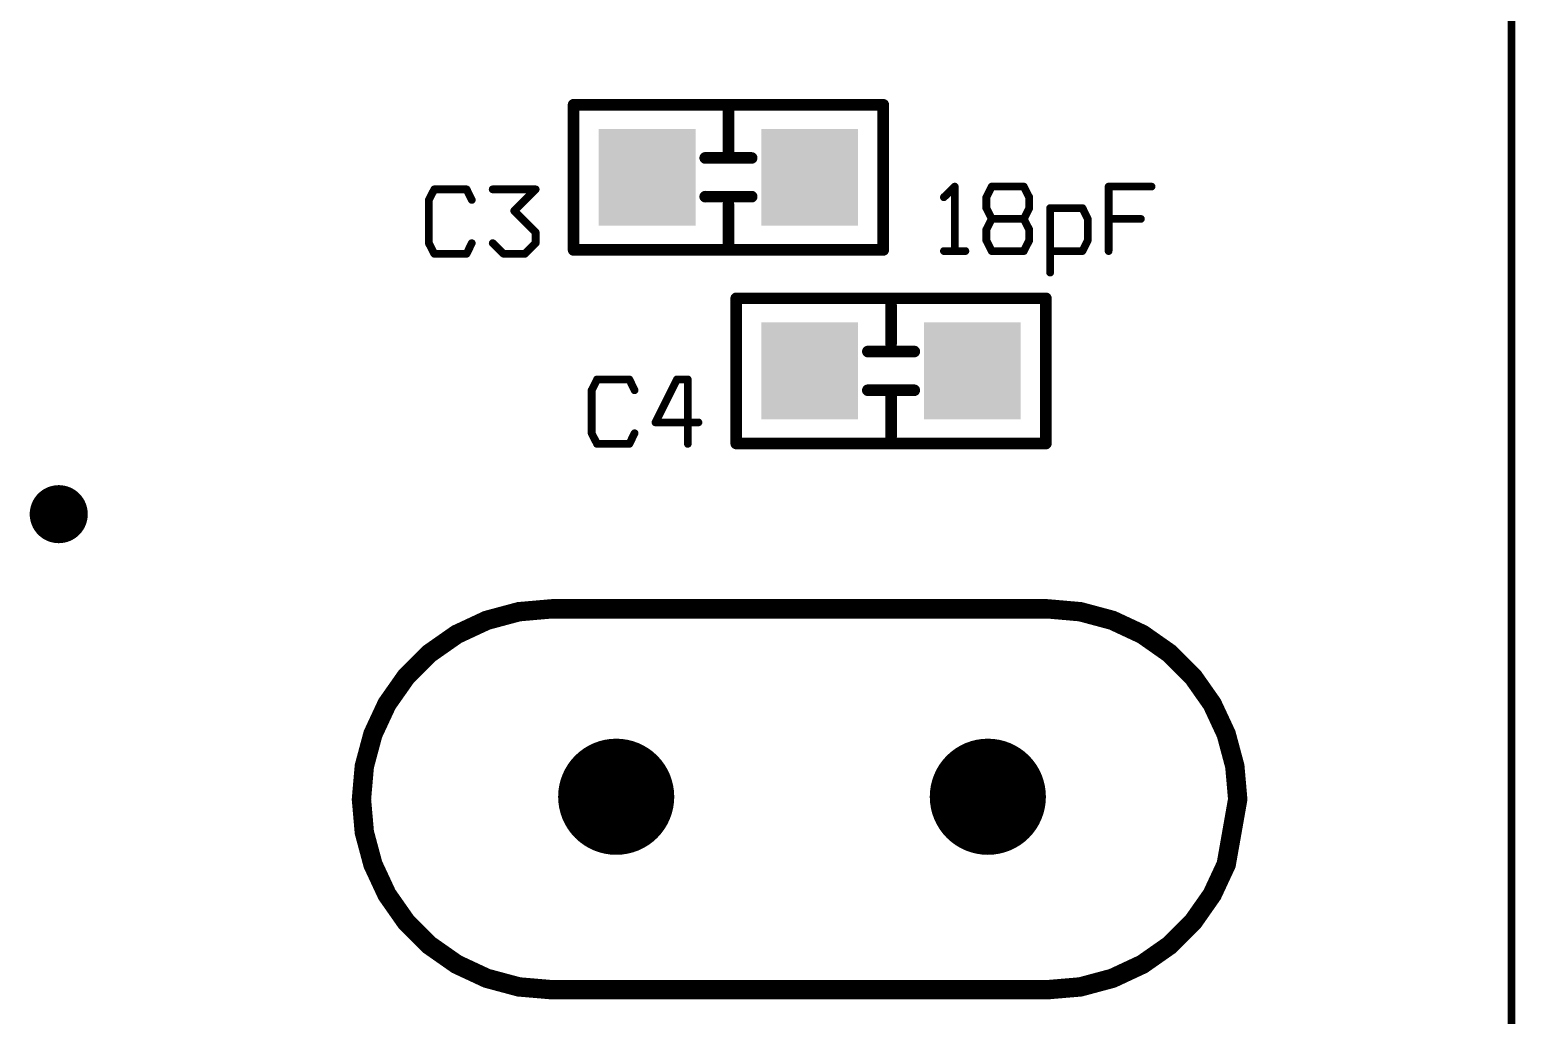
# Model space of a CAD drawing. Header units: millimetres. Extents: x 451 to 799, y 260 to 388.
# Drawn here: x 779.29 to 798.79, y 287.41 to 300.34 of the extents above; entities that cross this region are included whole.
import ezdxf

# ---------------------------------------------------------------- set-up
doc = ezdxf.new("R2010")
doc.units = ezdxf.units.MM
for name, color, linetype in [('3_A_', 4, 'Continuous'), ('4_A_', 54, 'Continuous'), ('5_A_', 7, 'Continuous'), ('8_A_', 3, 'Continuous')]:
    doc.layers.add(name, color=color, linetype=linetype)

# ---------------------------------------------------------------- blocks, each defined once
blk = doc.blocks.new('D16SQUARE1_27X1_27')
blk.add_solid([(-0.635, -0.635), (0.635, -0.635), (-0.635, 0.635), (0.635, 0.635)])
blk = doc.blocks.new('D29ROUND1_524X1_524')
blk.add_lwpolyline([(0.381, 0, 0.762, 0.762, 1), (-0.381, 0, 0.762, 0.762, 1), (0.381, 0, 0.762, 0.762, 0)], format="xyseb")
blk = doc.blocks.new('D35ROUND0_762X0_762')
blk.add_lwpolyline([(0.1905, 0, 0.381, 0.381, 1), (-0.1905, 0, 0.381, 0.381, 1), (0.1905, 0, 0.381, 0.381, 0)], format="xyseb")
blk = doc.blocks.new('D47ROUND0_381X0_381')
blk.add_lwpolyline([(0.09525, 0, 0.1905, 0.1905, 1), (-0.09525, 0, 0.1905, 0.1905, 1), (0.09525, 0, 0.1905, 0.1905, 0)], format="xyseb")

msp = doc.modelspace()

# ---------------------------------------------------------------- linework, layer by layer
at = {"layer": '5_A_'}
for points in [[(786.393, 299.359, 0.0762, 0.0762, 1), (786.469, 299.359, 0.0762, 0.0762, 1), (786.393, 299.359, 0.0762, 0.0762, 0)], [(786.393, 299.359, 0.0762, 0.0762, 1), (786.469, 299.359, 0.0762, 0.0762, 1), (786.393, 299.359, 0.0762, 0.0762, 0)], [(786.393, 299.359, 0.0762, 0.0762, 1), (786.469, 299.359, 0.0762, 0.0762, 1), (786.393, 299.359, 0.0762, 0.0762, 0)], [(786.393, 299.359, 0.0762, 0.0762, 1), (786.469, 299.359, 0.0762, 0.0762, 1), (786.393, 299.359, 0.0762, 0.0762, 0)], [(786.393, 299.359, 0.0762, 0.0762, 1), (786.469, 299.359, 0.0762, 0.0762, 1), (786.393, 299.359, 0.0762, 0.0762, 0)], [(786.393, 299.359, 0.0762, 0.0762, 1), (786.469, 299.359, 0.0762, 0.0762, 1), (786.393, 299.359, 0.0762, 0.0762, 0)], [(790.457, 299.359, 0.0762, 0.0762, 1), (790.533, 299.359, 0.0762, 0.0762, 1), (790.457, 299.359, 0.0762, 0.0762, 0)], [(790.457, 299.359, 0.0762, 0.0762, 1), (790.533, 299.359, 0.0762, 0.0762, 1), (790.457, 299.359, 0.0762, 0.0762, 0)], [(790.457, 299.359, 0.0762, 0.0762, 1), (790.533, 299.359, 0.0762, 0.0762, 1), (790.457, 299.359, 0.0762, 0.0762, 0)], [(790.457, 299.359, 0.0762, 0.0762, 1), (790.533, 299.359, 0.0762, 0.0762, 1), (790.457, 299.359, 0.0762, 0.0762, 0)], [(790.457, 299.359, 0.0762, 0.0762, 1), (790.533, 299.359, 0.0762, 0.0762, 1), (790.457, 299.359, 0.0762, 0.0762, 0)], [(790.457, 299.359, 0.0762, 0.0762, 1), (790.533, 299.359, 0.0762, 0.0762, 1), (790.457, 299.359, 0.0762, 0.0762, 0)], [(788.425, 299.27, 0.0762, 0.0762, 1), (788.501, 299.27, 0.0762, 0.0762, 1), (788.425, 299.27, 0.0762, 0.0762, 0)], [(788.12, 298.661, 0.0762, 0.0762, 1), (788.197, 298.661, 0.0762, 0.0762, 1), (788.12, 298.661, 0.0762, 0.0762, 0)], [(788.425, 298.712, 0.0762, 0.0762, 1), (788.501, 298.712, 0.0762, 0.0762, 1), (788.425, 298.712, 0.0762, 0.0762, 0)], [(788.425, 298.712, 0.0762, 0.0762, 1), (788.501, 298.712, 0.0762, 0.0762, 1), (788.425, 298.712, 0.0762, 0.0762, 0)], [(788.73, 298.661, 0.0762, 0.0762, 1), (788.806, 298.661, 0.0762, 0.0762, 1), (788.73, 298.661, 0.0762, 0.0762, 0)], [(788.73, 298.661, 0.0762, 0.0762, 1), (788.806, 298.661, 0.0762, 0.0762, 1), (788.73, 298.661, 0.0762, 0.0762, 0)], [(784.577, 298.249, 0.0508, 0.0508, 1), (784.628, 298.249, 0.0508, 0.0508, 1), (784.577, 298.249, 0.0508, 0.0508, 0)], [(784.577, 298.249, 0.0508, 0.0508, 1), (784.628, 298.249, 0.0508, 0.0508, 1), (784.577, 298.249, 0.0508, 0.0508, 0)], [(784.577, 298.249, 0.0508, 0.0508, 1), (784.628, 298.249, 0.0508, 0.0508, 1), (784.577, 298.249, 0.0508, 0.0508, 0)], [(785.001, 298.249, 0.0508, 0.0508, 1), (785.052, 298.249, 0.0508, 0.0508, 1), (785.001, 298.249, 0.0508, 0.0508, 0)], [(785.001, 298.249, 0.0508, 0.0508, 1), (785.052, 298.249, 0.0508, 0.0508, 1), (785.001, 298.249, 0.0508, 0.0508, 0)], [(785.001, 298.249, 0.0508, 0.0508, 1), (785.052, 298.249, 0.0508, 0.0508, 1), (785.001, 298.249, 0.0508, 0.0508, 0)], [(785.344, 298.249, 0.0508, 0.0508, 1), (785.395, 298.249, 0.0508, 0.0508, 1), (785.344, 298.249, 0.0508, 0.0508, 0)], [(785.344, 298.249, 0.0508, 0.0508, 1), (785.395, 298.249, 0.0508, 0.0508, 1), (785.344, 298.249, 0.0508, 0.0508, 0)], [(785.908, 298.249, 0.0508, 0.0508, 1), (785.959, 298.249, 0.0508, 0.0508, 1), (785.908, 298.249, 0.0508, 0.0508, 0)], [(785.908, 298.249, 0.0508, 0.0508, 1), (785.959, 298.249, 0.0508, 0.0508, 1), (785.908, 298.249, 0.0508, 0.0508, 0)], [(785.908, 298.249, 0.0508, 0.0508, 1), (785.959, 298.249, 0.0508, 0.0508, 1), (785.908, 298.249, 0.0508, 0.0508, 0)], [(791.407, 298.285, 0.0508, 0.0508, 1), (791.458, 298.285, 0.0508, 0.0508, 1), (791.407, 298.285, 0.0508, 0.0508, 0)], [(791.407, 298.285, 0.0508, 0.0508, 1), (791.458, 298.285, 0.0508, 0.0508, 1), (791.407, 298.285, 0.0508, 0.0508, 0)], [(791.407, 298.285, 0.0508, 0.0508, 1), (791.458, 298.285, 0.0508, 0.0508, 1), (791.407, 298.285, 0.0508, 0.0508, 0)], [(791.892, 298.285, 0.0508, 0.0508, 1), (791.943, 298.285, 0.0508, 0.0508, 1), (791.892, 298.285, 0.0508, 0.0508, 0)], [(791.892, 298.285, 0.0508, 0.0508, 1), (791.943, 298.285, 0.0508, 0.0508, 1), (791.892, 298.285, 0.0508, 0.0508, 0)], [(791.892, 298.285, 0.0508, 0.0508, 1), (791.943, 298.285, 0.0508, 0.0508, 1), (791.892, 298.285, 0.0508, 0.0508, 0)], [(792.314, 298.285, 0.0508, 0.0508, 1), (792.365, 298.285, 0.0508, 0.0508, 1), (792.314, 298.285, 0.0508, 0.0508, 0)], [(792.314, 298.285, 0.0508, 0.0508, 1), (792.365, 298.285, 0.0508, 0.0508, 1), (792.314, 298.285, 0.0508, 0.0508, 0)], [(792.314, 298.285, 0.0508, 0.0508, 1), (792.365, 298.285, 0.0508, 0.0508, 1), (792.314, 298.285, 0.0508, 0.0508, 0)], [(793.426, 298.285, 0.0508, 0.0508, 1), (793.477, 298.285, 0.0508, 0.0508, 1), (793.426, 298.285, 0.0508, 0.0508, 0)], [(793.426, 298.285, 0.0508, 0.0508, 1), (793.477, 298.285, 0.0508, 0.0508, 1), (793.426, 298.285, 0.0508, 0.0508, 0)], [(793.426, 298.285, 0.0508, 0.0508, 1), (793.477, 298.285, 0.0508, 0.0508, 1), (793.426, 298.285, 0.0508, 0.0508, 0)], [(793.99, 298.285, 0.0508, 0.0508, 1), (794.041, 298.285, 0.0508, 0.0508, 1), (793.99, 298.285, 0.0508, 0.0508, 0)], [(793.99, 298.285, 0.0508, 0.0508, 1), (794.041, 298.285, 0.0508, 0.0508, 1), (793.99, 298.285, 0.0508, 0.0508, 0)], [(784.506, 298.11, 0.0508, 0.0508, 1), (784.557, 298.11, 0.0508, 0.0508, 1), (784.506, 298.11, 0.0508, 0.0508, 0)], [(784.506, 298.11, 0.0508, 0.0508, 1), (784.557, 298.11, 0.0508, 0.0508, 1), (784.506, 298.11, 0.0508, 0.0508, 0)], [(784.506, 298.11, 0.0508, 0.0508, 1), (784.557, 298.11, 0.0508, 0.0508, 1), (784.506, 298.11, 0.0508, 0.0508, 0)], [(785.07, 298.11, 0.0508, 0.0508, 1), (785.121, 298.11, 0.0508, 0.0508, 1), (785.07, 298.11, 0.0508, 0.0508, 0)], [(785.07, 298.11, 0.0508, 0.0508, 1), (785.121, 298.11, 0.0508, 0.0508, 1), (785.07, 298.11, 0.0508, 0.0508, 0)], [(788.12, 298.153, 0.0762, 0.0762, 1), (788.197, 298.153, 0.0762, 0.0762, 1), (788.12, 298.153, 0.0762, 0.0762, 0)], [(788.425, 298.051, 0.0762, 0.0762, 1), (788.501, 298.051, 0.0762, 0.0762, 1), (788.425, 298.051, 0.0762, 0.0762, 0)], [(788.73, 298.153, 0.0762, 0.0762, 1), (788.806, 298.153, 0.0762, 0.0762, 1), (788.73, 298.153, 0.0762, 0.0762, 0)], [(788.73, 298.153, 0.0762, 0.0762, 1), (788.806, 298.153, 0.0762, 0.0762, 1), (788.73, 298.153, 0.0762, 0.0762, 0)], [(791.265, 298.145, 0.0508, 0.0508, 1), (791.316, 298.145, 0.0508, 0.0508, 1), (791.265, 298.145, 0.0508, 0.0508, 0)], [(791.265, 298.145, 0.0508, 0.0508, 1), (791.316, 298.145, 0.0508, 0.0508, 1), (791.265, 298.145, 0.0508, 0.0508, 0)], [(791.821, 298.145, 0.0508, 0.0508, 1), (791.872, 298.145, 0.0508, 0.0508, 1), (791.821, 298.145, 0.0508, 0.0508, 0)], [(791.821, 298.145, 0.0508, 0.0508, 1), (791.872, 298.145, 0.0508, 0.0508, 1), (791.821, 298.145, 0.0508, 0.0508, 0)], [(791.821, 298.145, 0.0508, 0.0508, 1), (791.872, 298.145, 0.0508, 0.0508, 1), (791.821, 298.145, 0.0508, 0.0508, 0)], [(792.385, 298.145, 0.0508, 0.0508, 1), (792.436, 298.145, 0.0508, 0.0508, 1), (792.385, 298.145, 0.0508, 0.0508, 0)], [(792.385, 298.145, 0.0508, 0.0508, 1), (792.436, 298.145, 0.0508, 0.0508, 1), (792.385, 298.145, 0.0508, 0.0508, 0)], [(792.385, 298.145, 0.0508, 0.0508, 1), (792.436, 298.145, 0.0508, 0.0508, 1), (792.385, 298.145, 0.0508, 0.0508, 0)], [(785.626, 297.967, 0.0508, 0.0508, 1), (785.677, 297.967, 0.0508, 0.0508, 1), (785.626, 297.967, 0.0508, 0.0508, 0)], [(785.626, 297.967, 0.0508, 0.0508, 1), (785.677, 297.967, 0.0508, 0.0508, 1), (785.626, 297.967, 0.0508, 0.0508, 0)], [(785.626, 297.967, 0.0508, 0.0508, 1), (785.677, 297.967, 0.0508, 0.0508, 1), (785.626, 297.967, 0.0508, 0.0508, 0)], [(791.821, 298.003, 0.0508, 0.0508, 1), (791.872, 298.003, 0.0508, 0.0508, 1), (791.821, 298.003, 0.0508, 0.0508, 0)], [(791.821, 298.003, 0.0508, 0.0508, 1), (791.872, 298.003, 0.0508, 0.0508, 1), (791.821, 298.003, 0.0508, 0.0508, 0)], [(791.821, 298.003, 0.0508, 0.0508, 1), (791.872, 298.003, 0.0508, 0.0508, 1), (791.821, 298.003, 0.0508, 0.0508, 0)], [(791.892, 297.861, 0.0508, 0.0508, 1), (791.943, 297.861, 0.0508, 0.0508, 1), (791.892, 297.861, 0.0508, 0.0508, 0)], [(791.892, 297.861, 0.0508, 0.0508, 1), (791.943, 297.861, 0.0508, 0.0508, 1), (791.892, 297.861, 0.0508, 0.0508, 0)], [(791.892, 297.861, 0.0508, 0.0508, 1), (791.943, 297.861, 0.0508, 0.0508, 1), (791.892, 297.861, 0.0508, 0.0508, 0)], [(791.892, 297.861, 0.0508, 0.0508, 1), (791.943, 297.861, 0.0508, 0.0508, 1), (791.892, 297.861, 0.0508, 0.0508, 0)], [(791.892, 297.861, 0.0508, 0.0508, 1), (791.943, 297.861, 0.0508, 0.0508, 1), (791.892, 297.861, 0.0508, 0.0508, 0)], [(792.314, 297.861, 0.0508, 0.0508, 1), (792.365, 297.861, 0.0508, 0.0508, 1), (792.314, 297.861, 0.0508, 0.0508, 0)], [(792.314, 297.861, 0.0508, 0.0508, 1), (792.365, 297.861, 0.0508, 0.0508, 1), (792.314, 297.861, 0.0508, 0.0508, 0)], [(792.314, 297.861, 0.0508, 0.0508, 1), (792.365, 297.861, 0.0508, 0.0508, 1), (792.314, 297.861, 0.0508, 0.0508, 0)], [(792.314, 297.861, 0.0508, 0.0508, 1), (792.365, 297.861, 0.0508, 0.0508, 1), (792.314, 297.861, 0.0508, 0.0508, 0)], [(792.385, 298.003, 0.0508, 0.0508, 1), (792.436, 298.003, 0.0508, 0.0508, 1), (792.385, 298.003, 0.0508, 0.0508, 0)], [(792.385, 298.003, 0.0508, 0.0508, 1), (792.436, 298.003, 0.0508, 0.0508, 1), (792.385, 298.003, 0.0508, 0.0508, 0)], [(792.385, 298.003, 0.0508, 0.0508, 1), (792.436, 298.003, 0.0508, 0.0508, 1), (792.385, 298.003, 0.0508, 0.0508, 0)], [(792.659, 298.003, 0.0508, 0.0508, 1), (792.71, 298.003, 0.0508, 0.0508, 1), (792.659, 298.003, 0.0508, 0.0508, 0)], [(792.659, 298.003, 0.0508, 0.0508, 1), (792.71, 298.003, 0.0508, 0.0508, 1), (792.659, 298.003, 0.0508, 0.0508, 0)], [(792.659, 298.003, 0.0508, 0.0508, 1), (792.71, 298.003, 0.0508, 0.0508, 1), (792.659, 298.003, 0.0508, 0.0508, 0)], [(793.084, 298.003, 0.0508, 0.0508, 1), (793.134, 298.003, 0.0508, 0.0508, 1), (793.084, 298.003, 0.0508, 0.0508, 0)], [(793.084, 298.003, 0.0508, 0.0508, 1), (793.134, 298.003, 0.0508, 0.0508, 1), (793.084, 298.003, 0.0508, 0.0508, 0)], [(793.084, 298.003, 0.0508, 0.0508, 1), (793.134, 298.003, 0.0508, 0.0508, 1), (793.084, 298.003, 0.0508, 0.0508, 0)], [(793.152, 297.861, 0.0508, 0.0508, 1), (793.203, 297.861, 0.0508, 0.0508, 1), (793.152, 297.861, 0.0508, 0.0508, 0)], [(793.152, 297.861, 0.0508, 0.0508, 1), (793.203, 297.861, 0.0508, 0.0508, 1), (793.152, 297.861, 0.0508, 0.0508, 0)], [(793.152, 297.861, 0.0508, 0.0508, 1), (793.203, 297.861, 0.0508, 0.0508, 1), (793.152, 297.861, 0.0508, 0.0508, 0)], [(793.426, 297.861, 0.0508, 0.0508, 1), (793.477, 297.861, 0.0508, 0.0508, 1), (793.426, 297.861, 0.0508, 0.0508, 0)], [(793.426, 297.861, 0.0508, 0.0508, 1), (793.477, 297.861, 0.0508, 0.0508, 1), (793.426, 297.861, 0.0508, 0.0508, 0)], [(793.851, 297.861, 0.0508, 0.0508, 1), (793.901, 297.861, 0.0508, 0.0508, 1), (793.851, 297.861, 0.0508, 0.0508, 0)], [(785.908, 297.686, 0.0508, 0.0508, 1), (785.959, 297.686, 0.0508, 0.0508, 1), (785.908, 297.686, 0.0508, 0.0508, 0)], [(785.908, 297.686, 0.0508, 0.0508, 1), (785.959, 297.686, 0.0508, 0.0508, 1), (785.908, 297.686, 0.0508, 0.0508, 0)], [(785.908, 297.686, 0.0508, 0.0508, 1), (785.959, 297.686, 0.0508, 0.0508, 1), (785.908, 297.686, 0.0508, 0.0508, 0)], [(791.821, 297.721, 0.0508, 0.0508, 1), (791.872, 297.721, 0.0508, 0.0508, 1), (791.821, 297.721, 0.0508, 0.0508, 0)], [(791.821, 297.721, 0.0508, 0.0508, 1), (791.872, 297.721, 0.0508, 0.0508, 1), (791.821, 297.721, 0.0508, 0.0508, 0)], [(791.821, 297.721, 0.0508, 0.0508, 1), (791.872, 297.721, 0.0508, 0.0508, 1), (791.821, 297.721, 0.0508, 0.0508, 0)], [(792.385, 297.721, 0.0508, 0.0508, 1), (792.436, 297.721, 0.0508, 0.0508, 1), (792.385, 297.721, 0.0508, 0.0508, 0)], [(792.385, 297.721, 0.0508, 0.0508, 1), (792.436, 297.721, 0.0508, 0.0508, 1), (792.385, 297.721, 0.0508, 0.0508, 0)], [(792.385, 297.721, 0.0508, 0.0508, 1), (792.436, 297.721, 0.0508, 0.0508, 1), (792.385, 297.721, 0.0508, 0.0508, 0)], [(784.506, 297.543, 0.0508, 0.0508, 1), (784.557, 297.543, 0.0508, 0.0508, 1), (784.506, 297.543, 0.0508, 0.0508, 0)], [(784.506, 297.543, 0.0508, 0.0508, 1), (784.557, 297.543, 0.0508, 0.0508, 1), (784.506, 297.543, 0.0508, 0.0508, 0)], [(784.506, 297.543, 0.0508, 0.0508, 1), (784.557, 297.543, 0.0508, 0.0508, 1), (784.506, 297.543, 0.0508, 0.0508, 0)], [(785.07, 297.543, 0.0508, 0.0508, 1), (785.121, 297.543, 0.0508, 0.0508, 1), (785.07, 297.543, 0.0508, 0.0508, 0)], [(785.344, 297.543, 0.0508, 0.0508, 1), (785.395, 297.543, 0.0508, 0.0508, 1), (785.344, 297.543, 0.0508, 0.0508, 0)], [(785.908, 297.543, 0.0508, 0.0508, 1), (785.959, 297.543, 0.0508, 0.0508, 1), (785.908, 297.543, 0.0508, 0.0508, 0)], [(785.908, 297.543, 0.0508, 0.0508, 1), (785.959, 297.543, 0.0508, 0.0508, 1), (785.908, 297.543, 0.0508, 0.0508, 0)], [(785.908, 297.543, 0.0508, 0.0508, 1), (785.959, 297.543, 0.0508, 0.0508, 1), (785.908, 297.543, 0.0508, 0.0508, 0)], [(786.393, 297.454, 0.0762, 0.0762, 1), (786.469, 297.454, 0.0762, 0.0762, 1), (786.393, 297.454, 0.0762, 0.0762, 0)], [(786.393, 297.454, 0.0762, 0.0762, 1), (786.469, 297.454, 0.0762, 0.0762, 1), (786.393, 297.454, 0.0762, 0.0762, 0)], [(786.393, 297.454, 0.0762, 0.0762, 1), (786.469, 297.454, 0.0762, 0.0762, 1), (786.393, 297.454, 0.0762, 0.0762, 0)], [(786.393, 297.454, 0.0762, 0.0762, 1), (786.469, 297.454, 0.0762, 0.0762, 1), (786.393, 297.454, 0.0762, 0.0762, 0)], [(786.393, 297.454, 0.0762, 0.0762, 1), (786.469, 297.454, 0.0762, 0.0762, 1), (786.393, 297.454, 0.0762, 0.0762, 0)], [(786.393, 297.454, 0.0762, 0.0762, 1), (786.469, 297.454, 0.0762, 0.0762, 1), (786.393, 297.454, 0.0762, 0.0762, 0)], [(788.425, 297.543, 0.0762, 0.0762, 1), (788.501, 297.543, 0.0762, 0.0762, 1), (788.425, 297.543, 0.0762, 0.0762, 0)], [(788.425, 297.543, 0.0762, 0.0762, 1), (788.501, 297.543, 0.0762, 0.0762, 1), (788.425, 297.543, 0.0762, 0.0762, 0)], [(790.457, 297.454, 0.0762, 0.0762, 1), (790.533, 297.454, 0.0762, 0.0762, 1), (790.457, 297.454, 0.0762, 0.0762, 0)], [(790.457, 297.454, 0.0762, 0.0762, 1), (790.533, 297.454, 0.0762, 0.0762, 1), (790.457, 297.454, 0.0762, 0.0762, 0)], [(790.457, 297.454, 0.0762, 0.0762, 1), (790.533, 297.454, 0.0762, 0.0762, 1), (790.457, 297.454, 0.0762, 0.0762, 0)], [(790.457, 297.454, 0.0762, 0.0762, 1), (790.533, 297.454, 0.0762, 0.0762, 1), (790.457, 297.454, 0.0762, 0.0762, 0)], [(790.457, 297.454, 0.0762, 0.0762, 1), (790.533, 297.454, 0.0762, 0.0762, 1), (790.457, 297.454, 0.0762, 0.0762, 0)], [(790.457, 297.454, 0.0762, 0.0762, 1), (790.533, 297.454, 0.0762, 0.0762, 1), (790.457, 297.454, 0.0762, 0.0762, 0)], [(791.265, 297.439, 0.0508, 0.0508, 1), (791.316, 297.439, 0.0508, 0.0508, 1), (791.265, 297.439, 0.0508, 0.0508, 0)], [(791.265, 297.439, 0.0508, 0.0508, 1), (791.316, 297.439, 0.0508, 0.0508, 1), (791.265, 297.439, 0.0508, 0.0508, 0)], [(791.407, 297.439, 0.0508, 0.0508, 1), (791.458, 297.439, 0.0508, 0.0508, 1), (791.407, 297.439, 0.0508, 0.0508, 0)], [(791.547, 297.439, 0.0508, 0.0508, 1), (791.598, 297.439, 0.0508, 0.0508, 1), (791.547, 297.439, 0.0508, 0.0508, 0)], [(791.821, 297.579, 0.0508, 0.0508, 1), (791.872, 297.579, 0.0508, 0.0508, 1), (791.821, 297.579, 0.0508, 0.0508, 0)], [(791.821, 297.579, 0.0508, 0.0508, 1), (791.872, 297.579, 0.0508, 0.0508, 1), (791.821, 297.579, 0.0508, 0.0508, 0)], [(791.821, 297.579, 0.0508, 0.0508, 1), (791.872, 297.579, 0.0508, 0.0508, 1), (791.821, 297.579, 0.0508, 0.0508, 0)], [(791.892, 297.439, 0.0508, 0.0508, 1), (791.943, 297.439, 0.0508, 0.0508, 1), (791.892, 297.439, 0.0508, 0.0508, 0)], [(791.892, 297.439, 0.0508, 0.0508, 1), (791.943, 297.439, 0.0508, 0.0508, 1), (791.892, 297.439, 0.0508, 0.0508, 0)], [(791.892, 297.439, 0.0508, 0.0508, 1), (791.943, 297.439, 0.0508, 0.0508, 1), (791.892, 297.439, 0.0508, 0.0508, 0)], [(792.314, 297.439, 0.0508, 0.0508, 1), (792.365, 297.439, 0.0508, 0.0508, 1), (792.314, 297.439, 0.0508, 0.0508, 0)], [(792.314, 297.439, 0.0508, 0.0508, 1), (792.365, 297.439, 0.0508, 0.0508, 1), (792.314, 297.439, 0.0508, 0.0508, 0)], [(792.314, 297.439, 0.0508, 0.0508, 1), (792.365, 297.439, 0.0508, 0.0508, 1), (792.314, 297.439, 0.0508, 0.0508, 0)], [(792.385, 297.579, 0.0508, 0.0508, 1), (792.436, 297.579, 0.0508, 0.0508, 1), (792.385, 297.579, 0.0508, 0.0508, 0)], [(792.385, 297.579, 0.0508, 0.0508, 1), (792.436, 297.579, 0.0508, 0.0508, 1), (792.385, 297.579, 0.0508, 0.0508, 0)], [(792.385, 297.579, 0.0508, 0.0508, 1), (792.436, 297.579, 0.0508, 0.0508, 1), (792.385, 297.579, 0.0508, 0.0508, 0)], [(792.659, 297.439, 0.0508, 0.0508, 1), (792.71, 297.439, 0.0508, 0.0508, 1), (792.659, 297.439, 0.0508, 0.0508, 0)], [(792.659, 297.439, 0.0508, 0.0508, 1), (792.71, 297.439, 0.0508, 0.0508, 1), (792.659, 297.439, 0.0508, 0.0508, 0)], [(793.084, 297.439, 0.0508, 0.0508, 1), (793.134, 297.439, 0.0508, 0.0508, 1), (793.084, 297.439, 0.0508, 0.0508, 0)], [(793.084, 297.439, 0.0508, 0.0508, 1), (793.134, 297.439, 0.0508, 0.0508, 1), (793.084, 297.439, 0.0508, 0.0508, 0)], [(793.084, 297.439, 0.0508, 0.0508, 1), (793.134, 297.439, 0.0508, 0.0508, 1), (793.084, 297.439, 0.0508, 0.0508, 0)], [(793.152, 297.579, 0.0508, 0.0508, 1), (793.203, 297.579, 0.0508, 0.0508, 1), (793.152, 297.579, 0.0508, 0.0508, 0)], [(793.152, 297.579, 0.0508, 0.0508, 1), (793.203, 297.579, 0.0508, 0.0508, 1), (793.152, 297.579, 0.0508, 0.0508, 0)], [(793.152, 297.579, 0.0508, 0.0508, 1), (793.203, 297.579, 0.0508, 0.0508, 1), (793.152, 297.579, 0.0508, 0.0508, 0)], [(793.426, 297.439, 0.0508, 0.0508, 1), (793.477, 297.439, 0.0508, 0.0508, 1), (793.426, 297.439, 0.0508, 0.0508, 0)], [(784.577, 297.404, 0.0508, 0.0508, 1), (784.628, 297.404, 0.0508, 0.0508, 1), (784.577, 297.404, 0.0508, 0.0508, 0)], [(784.577, 297.404, 0.0508, 0.0508, 1), (784.628, 297.404, 0.0508, 0.0508, 1), (784.577, 297.404, 0.0508, 0.0508, 0)], [(784.577, 297.404, 0.0508, 0.0508, 1), (784.628, 297.404, 0.0508, 0.0508, 1), (784.577, 297.404, 0.0508, 0.0508, 0)], [(785.001, 297.404, 0.0508, 0.0508, 1), (785.052, 297.404, 0.0508, 0.0508, 1), (785.001, 297.404, 0.0508, 0.0508, 0)], [(785.001, 297.404, 0.0508, 0.0508, 1), (785.052, 297.404, 0.0508, 0.0508, 1), (785.001, 297.404, 0.0508, 0.0508, 0)], [(785.001, 297.404, 0.0508, 0.0508, 1), (785.052, 297.404, 0.0508, 0.0508, 1), (785.001, 297.404, 0.0508, 0.0508, 0)], [(785.486, 297.404, 0.0508, 0.0508, 1), (785.537, 297.404, 0.0508, 0.0508, 1), (785.486, 297.404, 0.0508, 0.0508, 0)], [(785.486, 297.404, 0.0508, 0.0508, 1), (785.537, 297.404, 0.0508, 0.0508, 1), (785.486, 297.404, 0.0508, 0.0508, 0)], [(785.486, 297.404, 0.0508, 0.0508, 1), (785.537, 297.404, 0.0508, 0.0508, 1), (785.486, 297.404, 0.0508, 0.0508, 0)], [(785.768, 297.404, 0.0508, 0.0508, 1), (785.819, 297.404, 0.0508, 0.0508, 1), (785.768, 297.404, 0.0508, 0.0508, 0)], [(785.768, 297.404, 0.0508, 0.0508, 1), (785.819, 297.404, 0.0508, 0.0508, 1), (785.768, 297.404, 0.0508, 0.0508, 0)], [(785.768, 297.404, 0.0508, 0.0508, 1), (785.819, 297.404, 0.0508, 0.0508, 1), (785.768, 297.404, 0.0508, 0.0508, 0)], [(792.659, 297.157, 0.0508, 0.0508, 1), (792.71, 297.157, 0.0508, 0.0508, 1), (792.659, 297.157, 0.0508, 0.0508, 0)], [(788.527, 296.819, 0.0762, 0.0762, 1), (788.603, 296.819, 0.0762, 0.0762, 1), (788.527, 296.819, 0.0762, 0.0762, 0)], [(788.527, 296.819, 0.0762, 0.0762, 1), (788.603, 296.819, 0.0762, 0.0762, 1), (788.527, 296.819, 0.0762, 0.0762, 0)], [(788.527, 296.819, 0.0762, 0.0762, 1), (788.603, 296.819, 0.0762, 0.0762, 1), (788.527, 296.819, 0.0762, 0.0762, 0)], [(788.527, 296.819, 0.0762, 0.0762, 1), (788.603, 296.819, 0.0762, 0.0762, 1), (788.527, 296.819, 0.0762, 0.0762, 0)], [(788.527, 296.819, 0.0762, 0.0762, 1), (788.603, 296.819, 0.0762, 0.0762, 1), (788.527, 296.819, 0.0762, 0.0762, 0)], [(788.527, 296.819, 0.0762, 0.0762, 1), (788.603, 296.819, 0.0762, 0.0762, 1), (788.527, 296.819, 0.0762, 0.0762, 0)], [(790.559, 296.73, 0.0762, 0.0762, 1), (790.635, 296.73, 0.0762, 0.0762, 1), (790.559, 296.73, 0.0762, 0.0762, 0)], [(790.559, 296.73, 0.0762, 0.0762, 1), (790.635, 296.73, 0.0762, 0.0762, 1), (790.559, 296.73, 0.0762, 0.0762, 0)], [(792.591, 296.819, 0.0762, 0.0762, 1), (792.667, 296.819, 0.0762, 0.0762, 1), (792.591, 296.819, 0.0762, 0.0762, 0)], [(792.591, 296.819, 0.0762, 0.0762, 1), (792.667, 296.819, 0.0762, 0.0762, 1), (792.591, 296.819, 0.0762, 0.0762, 0)], [(792.591, 296.819, 0.0762, 0.0762, 1), (792.667, 296.819, 0.0762, 0.0762, 1), (792.591, 296.819, 0.0762, 0.0762, 0)], [(792.591, 296.819, 0.0762, 0.0762, 1), (792.667, 296.819, 0.0762, 0.0762, 1), (792.591, 296.819, 0.0762, 0.0762, 0)], [(792.591, 296.819, 0.0762, 0.0762, 1), (792.667, 296.819, 0.0762, 0.0762, 1), (792.591, 296.819, 0.0762, 0.0762, 0)], [(792.591, 296.819, 0.0762, 0.0762, 1), (792.667, 296.819, 0.0762, 0.0762, 1), (792.591, 296.819, 0.0762, 0.0762, 0)], [(790.254, 296.121, 0.0762, 0.0762, 1), (790.33, 296.121, 0.0762, 0.0762, 1), (790.254, 296.121, 0.0762, 0.0762, 0)], [(790.254, 296.121, 0.0762, 0.0762, 1), (790.33, 296.121, 0.0762, 0.0762, 1), (790.254, 296.121, 0.0762, 0.0762, 0)], [(790.559, 296.222, 0.0762, 0.0762, 1), (790.635, 296.222, 0.0762, 0.0762, 1), (790.559, 296.222, 0.0762, 0.0762, 0)], [(790.864, 296.121, 0.0762, 0.0762, 1), (790.94, 296.121, 0.0762, 0.0762, 1), (790.864, 296.121, 0.0762, 0.0762, 0)], [(786.713, 295.755, 0.0508, 0.0508, 1), (786.764, 295.755, 0.0508, 0.0508, 1), (786.713, 295.755, 0.0508, 0.0508, 0)], [(786.713, 295.755, 0.0508, 0.0508, 1), (786.764, 295.755, 0.0508, 0.0508, 1), (786.713, 295.755, 0.0508, 0.0508, 0)], [(786.713, 295.755, 0.0508, 0.0508, 1), (786.764, 295.755, 0.0508, 0.0508, 1), (786.713, 295.755, 0.0508, 0.0508, 0)], [(787.137, 295.755, 0.0508, 0.0508, 1), (787.188, 295.755, 0.0508, 0.0508, 1), (787.137, 295.755, 0.0508, 0.0508, 0)], [(787.137, 295.755, 0.0508, 0.0508, 1), (787.188, 295.755, 0.0508, 0.0508, 1), (787.137, 295.755, 0.0508, 0.0508, 0)], [(787.137, 295.755, 0.0508, 0.0508, 1), (787.188, 295.755, 0.0508, 0.0508, 1), (787.137, 295.755, 0.0508, 0.0508, 0)], [(787.762, 295.755, 0.0508, 0.0508, 1), (787.813, 295.755, 0.0508, 0.0508, 1), (787.762, 295.755, 0.0508, 0.0508, 0)], [(787.762, 295.755, 0.0508, 0.0508, 1), (787.813, 295.755, 0.0508, 0.0508, 1), (787.762, 295.755, 0.0508, 0.0508, 0)], [(787.762, 295.755, 0.0508, 0.0508, 1), (787.813, 295.755, 0.0508, 0.0508, 1), (787.762, 295.755, 0.0508, 0.0508, 0)], [(787.905, 295.755, 0.0508, 0.0508, 1), (787.955, 295.755, 0.0508, 0.0508, 1), (787.905, 295.755, 0.0508, 0.0508, 0)], [(787.905, 295.755, 0.0508, 0.0508, 1), (787.955, 295.755, 0.0508, 0.0508, 1), (787.905, 295.755, 0.0508, 0.0508, 0)], [(787.905, 295.755, 0.0508, 0.0508, 1), (787.955, 295.755, 0.0508, 0.0508, 1), (787.905, 295.755, 0.0508, 0.0508, 0)], [(786.642, 295.613, 0.0508, 0.0508, 1), (786.693, 295.613, 0.0508, 0.0508, 1), (786.642, 295.613, 0.0508, 0.0508, 0)], [(786.642, 295.613, 0.0508, 0.0508, 1), (786.693, 295.613, 0.0508, 0.0508, 1), (786.642, 295.613, 0.0508, 0.0508, 0)], [(786.642, 295.613, 0.0508, 0.0508, 1), (786.693, 295.613, 0.0508, 0.0508, 1), (786.642, 295.613, 0.0508, 0.0508, 0)], [(787.206, 295.613, 0.0508, 0.0508, 1), (787.257, 295.613, 0.0508, 0.0508, 1), (787.206, 295.613, 0.0508, 0.0508, 0)], [(787.206, 295.613, 0.0508, 0.0508, 1), (787.257, 295.613, 0.0508, 0.0508, 1), (787.206, 295.613, 0.0508, 0.0508, 0)], [(790.254, 295.613, 0.0762, 0.0762, 1), (790.33, 295.613, 0.0762, 0.0762, 1), (790.254, 295.613, 0.0762, 0.0762, 0)], [(790.254, 295.613, 0.0762, 0.0762, 1), (790.33, 295.613, 0.0762, 0.0762, 1), (790.254, 295.613, 0.0762, 0.0762, 0)], [(790.559, 295.562, 0.0762, 0.0762, 1), (790.635, 295.562, 0.0762, 0.0762, 1), (790.559, 295.562, 0.0762, 0.0762, 0)], [(790.559, 295.562, 0.0762, 0.0762, 1), (790.635, 295.562, 0.0762, 0.0762, 1), (790.559, 295.562, 0.0762, 0.0762, 0)], [(790.864, 295.613, 0.0762, 0.0762, 1), (790.94, 295.613, 0.0762, 0.0762, 1), (790.864, 295.613, 0.0762, 0.0762, 0)], [(787.48, 295.191, 0.0508, 0.0508, 1), (787.531, 295.191, 0.0508, 0.0508, 1), (787.48, 295.191, 0.0508, 0.0508, 0)], [(787.48, 295.191, 0.0508, 0.0508, 1), (787.531, 295.191, 0.0508, 0.0508, 1), (787.48, 295.191, 0.0508, 0.0508, 0)], [(787.48, 295.191, 0.0508, 0.0508, 1), (787.531, 295.191, 0.0508, 0.0508, 1), (787.48, 295.191, 0.0508, 0.0508, 0)], [(788.044, 295.191, 0.0508, 0.0508, 1), (788.095, 295.191, 0.0508, 0.0508, 1), (788.044, 295.191, 0.0508, 0.0508, 0)], [(786.642, 295.049, 0.0508, 0.0508, 1), (786.693, 295.049, 0.0508, 0.0508, 1), (786.642, 295.049, 0.0508, 0.0508, 0)], [(786.642, 295.049, 0.0508, 0.0508, 1), (786.693, 295.049, 0.0508, 0.0508, 1), (786.642, 295.049, 0.0508, 0.0508, 0)], [(786.642, 295.049, 0.0508, 0.0508, 1), (786.693, 295.049, 0.0508, 0.0508, 1), (786.642, 295.049, 0.0508, 0.0508, 0)], [(786.713, 294.909, 0.0508, 0.0508, 1), (786.764, 294.909, 0.0508, 0.0508, 1), (786.713, 294.909, 0.0508, 0.0508, 0)], [(786.713, 294.909, 0.0508, 0.0508, 1), (786.764, 294.909, 0.0508, 0.0508, 1), (786.713, 294.909, 0.0508, 0.0508, 0)], [(786.713, 294.909, 0.0508, 0.0508, 1), (786.764, 294.909, 0.0508, 0.0508, 1), (786.713, 294.909, 0.0508, 0.0508, 0)], [(787.137, 294.909, 0.0508, 0.0508, 1), (787.188, 294.909, 0.0508, 0.0508, 1), (787.137, 294.909, 0.0508, 0.0508, 0)], [(787.137, 294.909, 0.0508, 0.0508, 1), (787.188, 294.909, 0.0508, 0.0508, 1), (787.137, 294.909, 0.0508, 0.0508, 0)], [(787.137, 294.909, 0.0508, 0.0508, 1), (787.188, 294.909, 0.0508, 0.0508, 1), (787.137, 294.909, 0.0508, 0.0508, 0)], [(787.206, 295.049, 0.0508, 0.0508, 1), (787.257, 295.049, 0.0508, 0.0508, 1), (787.206, 295.049, 0.0508, 0.0508, 0)], [(787.905, 294.909, 0.0508, 0.0508, 1), (787.955, 294.909, 0.0508, 0.0508, 1), (787.905, 294.909, 0.0508, 0.0508, 0)], [(787.905, 294.909, 0.0508, 0.0508, 1), (787.955, 294.909, 0.0508, 0.0508, 1), (787.905, 294.909, 0.0508, 0.0508, 0)], [(788.527, 294.914, 0.0762, 0.0762, 1), (788.603, 294.914, 0.0762, 0.0762, 1), (788.527, 294.914, 0.0762, 0.0762, 0)], [(788.527, 294.914, 0.0762, 0.0762, 1), (788.603, 294.914, 0.0762, 0.0762, 1), (788.527, 294.914, 0.0762, 0.0762, 0)], [(788.527, 294.914, 0.0762, 0.0762, 1), (788.603, 294.914, 0.0762, 0.0762, 1), (788.527, 294.914, 0.0762, 0.0762, 0)], [(788.527, 294.914, 0.0762, 0.0762, 1), (788.603, 294.914, 0.0762, 0.0762, 1), (788.527, 294.914, 0.0762, 0.0762, 0)], [(788.527, 294.914, 0.0762, 0.0762, 1), (788.603, 294.914, 0.0762, 0.0762, 1), (788.527, 294.914, 0.0762, 0.0762, 0)], [(788.527, 294.914, 0.0762, 0.0762, 1), (788.603, 294.914, 0.0762, 0.0762, 1), (788.527, 294.914, 0.0762, 0.0762, 0)], [(790.559, 295.003, 0.0762, 0.0762, 1), (790.635, 295.003, 0.0762, 0.0762, 1), (790.559, 295.003, 0.0762, 0.0762, 0)], [(792.591, 294.914, 0.0762, 0.0762, 1), (792.667, 294.914, 0.0762, 0.0762, 1), (792.591, 294.914, 0.0762, 0.0762, 0)], [(792.591, 294.914, 0.0762, 0.0762, 1), (792.667, 294.914, 0.0762, 0.0762, 1), (792.591, 294.914, 0.0762, 0.0762, 0)], [(792.591, 294.914, 0.0762, 0.0762, 1), (792.667, 294.914, 0.0762, 0.0762, 1), (792.591, 294.914, 0.0762, 0.0762, 0)], [(792.591, 294.914, 0.0762, 0.0762, 1), (792.667, 294.914, 0.0762, 0.0762, 1), (792.591, 294.914, 0.0762, 0.0762, 0)], [(792.591, 294.914, 0.0762, 0.0762, 1), (792.667, 294.914, 0.0762, 0.0762, 1), (792.591, 294.914, 0.0762, 0.0762, 0)], [(792.591, 294.914, 0.0762, 0.0762, 1), (792.667, 294.914, 0.0762, 0.0762, 1), (792.591, 294.914, 0.0762, 0.0762, 0)], [(786.083, 292.745, 0.127, 0.127, 1), (786.21, 292.745, 0.127, 0.127, 1), (786.083, 292.745, 0.127, 0.127, 0)], [(786.083, 292.745, 0.127, 0.127, 1), (786.21, 292.745, 0.127, 0.127, 1), (786.083, 292.745, 0.127, 0.127, 0)], [(786.083, 292.745, 0.127, 0.127, 1), (786.21, 292.745, 0.127, 0.127, 1), (786.083, 292.745, 0.127, 0.127, 0)], [(792.583, 292.745, 0.127, 0.127, 1), (792.71, 292.745, 0.127, 0.127, 1), (792.583, 292.745, 0.127, 0.127, 0)], [(792.583, 292.745, 0.127, 0.127, 1), (792.71, 292.745, 0.127, 0.127, 1), (792.583, 292.745, 0.127, 0.127, 0)], [(783.584, 290.246, 0.127, 0.127, 1), (783.711, 290.246, 0.127, 0.127, 1), (783.584, 290.246, 0.127, 0.127, 0)], [(783.584, 290.246, 0.127, 0.127, 1), (783.711, 290.246, 0.127, 0.127, 1), (783.584, 290.246, 0.127, 0.127, 0)], [(795.083, 290.246, 0.127, 0.127, 1), (795.21, 290.246, 0.127, 0.127, 1), (795.083, 290.246, 0.127, 0.127, 0)], [(795.083, 290.246, 0.127, 0.127, 1), (795.21, 290.246, 0.127, 0.127, 1), (795.083, 290.246, 0.127, 0.127, 0)], [(786.083, 287.747, 0.127, 0.127, 1), (786.21, 287.747, 0.127, 0.127, 1), (786.083, 287.747, 0.127, 0.127, 0)], [(786.083, 287.747, 0.127, 0.127, 1), (786.21, 287.747, 0.127, 0.127, 1), (786.083, 287.747, 0.127, 0.127, 0)], [(792.583, 287.747, 0.127, 0.127, 1), (792.71, 287.747, 0.127, 0.127, 1), (792.583, 287.747, 0.127, 0.127, 0)], [(792.583, 287.747, 0.127, 0.127, 1), (792.71, 287.747, 0.127, 0.127, 1), (792.583, 287.747, 0.127, 0.127, 0)], [(792.583, 287.747, 0.127, 0.127, 1), (792.71, 287.747, 0.127, 0.127, 1), (792.583, 287.747, 0.127, 0.127, 0)]]:
    msp.add_lwpolyline(points, format="xyseb", close=True, dxfattribs=at)
for points in [[(786.431, 299.359, 0.152, 0.152, 0), (786.431, 297.454, 0.152, 0.152, 0)], [(790.495, 299.359, 0.152, 0.152, 0), (786.431, 299.359, 0.152, 0.152, 0)], [(786.431, 299.359, 0.152, 0.152, 0), (786.431, 297.454, 0.152, 0.152, 0)], [(790.495, 299.359, 0.152, 0.152, 0), (786.431, 299.359, 0.152, 0.152, 0)], [(790.495, 297.454, 0.152, 0.152, 0), (790.495, 299.359, 0.152, 0.152, 0)], [(790.495, 297.454, 0.152, 0.152, 0), (790.495, 299.359, 0.152, 0.152, 0)], [(788.463, 299.27, 0.152, 0.152, 0), (788.463, 298.712, 0.152, 0.152, 0)], [(788.159, 298.661, 0.152, 0.152, 0), (788.768, 298.661, 0.152, 0.152, 0)], [(784.531, 298.11, 0.102, 0.102, 0), (784.603, 298.249, 0.102, 0.102, 0)], [(784.603, 298.249, 0.102, 0.102, 0), (785.027, 298.249, 0.102, 0.102, 0)], [(785.027, 298.249, 0.102, 0.102, 0), (785.095, 298.11, 0.102, 0.102, 0)], [(785.933, 298.249, 0.102, 0.102, 0), (785.37, 298.249, 0.102, 0.102, 0)], [(785.652, 297.967, 0.102, 0.102, 0), (785.933, 298.249, 0.102, 0.102, 0)], [(791.433, 298.285, 0.102, 0.102, 0), (791.29, 298.145, 0.102, 0.102, 0)], [(791.433, 297.439, 0.102, 0.102, 0), (791.433, 298.285, 0.102, 0.102, 0)], [(791.918, 298.285, 0.102, 0.102, 0), (791.847, 298.145, 0.102, 0.102, 0)], [(792.339, 298.285, 0.102, 0.102, 0), (791.918, 298.285, 0.102, 0.102, 0)], [(792.41, 298.145, 0.102, 0.102, 0), (792.339, 298.285, 0.102, 0.102, 0)], [(793.452, 297.439, 0.102, 0.102, 0), (793.452, 298.285, 0.102, 0.102, 0)], [(793.452, 298.285, 0.102, 0.102, 0), (794.016, 298.285, 0.102, 0.102, 0)], [(784.531, 297.543, 0.102, 0.102, 0), (784.531, 298.11, 0.102, 0.102, 0)], [(788.159, 298.153, 0.152, 0.152, 0), (788.768, 298.153, 0.152, 0.152, 0)], [(788.463, 298.051, 0.152, 0.152, 0), (788.463, 297.543, 0.152, 0.152, 0)], [(791.847, 298.145, 0.102, 0.102, 0), (791.847, 298.003, 0.102, 0.102, 0)], [(792.41, 298.003, 0.102, 0.102, 0), (792.41, 298.145, 0.102, 0.102, 0)], [(785.933, 297.686, 0.102, 0.102, 0), (785.652, 297.967, 0.102, 0.102, 0)], [(791.847, 298.003, 0.102, 0.102, 0), (791.918, 297.861, 0.102, 0.102, 0)], [(791.847, 297.721, 0.102, 0.102, 0), (791.918, 297.861, 0.102, 0.102, 0)], [(791.918, 297.861, 0.102, 0.102, 0), (792.339, 297.861, 0.102, 0.102, 0)], [(792.339, 297.861, 0.102, 0.102, 0), (792.41, 298.003, 0.102, 0.102, 0)], [(792.339, 297.861, 0.102, 0.102, 0), (792.41, 297.721, 0.102, 0.102, 0)], [(792.685, 297.157, 0.102, 0.102, 0), (792.685, 298.003, 0.102, 0.102, 0)], [(792.685, 298.003, 0.102, 0.102, 0), (793.109, 298.003, 0.102, 0.102, 0)], [(793.109, 298.003, 0.102, 0.102, 0), (793.178, 297.861, 0.102, 0.102, 0)], [(793.178, 297.861, 0.102, 0.102, 0), (793.178, 297.579, 0.102, 0.102, 0)], [(793.876, 297.861, 0.102, 0.102, 0), (793.452, 297.861, 0.102, 0.102, 0)], [(785.933, 297.543, 0.102, 0.102, 0), (785.933, 297.686, 0.102, 0.102, 0)], [(791.847, 297.579, 0.102, 0.102, 0), (791.847, 297.721, 0.102, 0.102, 0)], [(792.41, 297.721, 0.102, 0.102, 0), (792.41, 297.579, 0.102, 0.102, 0)], [(784.603, 297.404, 0.102, 0.102, 0), (784.531, 297.543, 0.102, 0.102, 0)], [(785.095, 297.543, 0.102, 0.102, 0), (785.027, 297.404, 0.102, 0.102, 0)], [(785.37, 297.543, 0.102, 0.102, 0), (785.512, 297.404, 0.102, 0.102, 0)], [(785.794, 297.404, 0.102, 0.102, 0), (785.933, 297.543, 0.102, 0.102, 0)], [(786.431, 297.454, 0.152, 0.152, 0), (790.495, 297.454, 0.152, 0.152, 0)], [(786.431, 297.454, 0.152, 0.152, 0), (790.495, 297.454, 0.152, 0.152, 0)], [(791.572, 297.439, 0.102, 0.102, 0), (791.29, 297.439, 0.102, 0.102, 0)], [(791.918, 297.439, 0.102, 0.102, 0), (791.847, 297.579, 0.102, 0.102, 0)], [(792.339, 297.439, 0.102, 0.102, 0), (791.918, 297.439, 0.102, 0.102, 0)], [(792.41, 297.579, 0.102, 0.102, 0), (792.339, 297.439, 0.102, 0.102, 0)], [(793.109, 297.439, 0.102, 0.102, 0), (792.685, 297.439, 0.102, 0.102, 0)], [(793.178, 297.579, 0.102, 0.102, 0), (793.109, 297.439, 0.102, 0.102, 0)], [(785.027, 297.404, 0.102, 0.102, 0), (784.603, 297.404, 0.102, 0.102, 0)], [(785.512, 297.404, 0.102, 0.102, 0), (785.794, 297.404, 0.102, 0.102, 0)], [(792.629, 296.819, 0.152, 0.152, 0), (788.565, 296.819, 0.152, 0.152, 0)], [(788.565, 296.819, 0.152, 0.152, 0), (788.565, 294.914, 0.152, 0.152, 0)], [(792.629, 296.819, 0.152, 0.152, 0), (788.565, 296.819, 0.152, 0.152, 0)], [(788.565, 296.819, 0.152, 0.152, 0), (788.565, 294.914, 0.152, 0.152, 0)], [(790.597, 296.222, 0.152, 0.152, 0), (790.597, 296.73, 0.152, 0.152, 0)], [(792.629, 294.914, 0.152, 0.152, 0), (792.629, 296.819, 0.152, 0.152, 0)], [(792.629, 294.914, 0.152, 0.152, 0), (792.629, 296.819, 0.152, 0.152, 0)], [(790.902, 296.121, 0.152, 0.152, 0), (790.292, 296.121, 0.152, 0.152, 0)], [(786.668, 295.613, 0.102, 0.102, 0), (786.739, 295.755, 0.102, 0.102, 0)], [(786.739, 295.755, 0.102, 0.102, 0), (787.163, 295.755, 0.102, 0.102, 0)], [(787.163, 295.755, 0.102, 0.102, 0), (787.231, 295.613, 0.102, 0.102, 0)], [(787.506, 295.191, 0.102, 0.102, 0), (787.788, 295.755, 0.102, 0.102, 0)], [(787.788, 295.755, 0.102, 0.102, 0), (787.93, 295.755, 0.102, 0.102, 0)], [(787.93, 295.755, 0.102, 0.102, 0), (787.93, 294.909, 0.102, 0.102, 0)], [(786.668, 295.049, 0.102, 0.102, 0), (786.668, 295.613, 0.102, 0.102, 0)], [(790.902, 295.613, 0.152, 0.152, 0), (790.292, 295.613, 0.152, 0.152, 0)], [(790.597, 295.003, 0.152, 0.152, 0), (790.597, 295.562, 0.152, 0.152, 0)], [(788.07, 295.191, 0.102, 0.102, 0), (787.506, 295.191, 0.102, 0.102, 0)], [(786.739, 294.909, 0.102, 0.102, 0), (786.668, 295.049, 0.102, 0.102, 0)], [(787.163, 294.909, 0.102, 0.102, 0), (786.739, 294.909, 0.102, 0.102, 0)], [(787.231, 295.049, 0.102, 0.102, 0), (787.163, 294.909, 0.102, 0.102, 0)], [(788.565, 294.914, 0.152, 0.152, 0), (792.629, 294.914, 0.152, 0.152, 0)], [(788.565, 294.914, 0.152, 0.152, 0), (792.629, 294.914, 0.152, 0.152, 0)], [(786.147, 292.745, 0.254, 0.254, 0), (785.713, 292.707, 0.254, 0.254, 0), (785.292, 292.594, 0.254, 0.254, 0), (784.897, 292.41, 0.254, 0.254, 0), (784.54, 292.16, 0.254, 0.254, 0), (784.232, 291.852, 0.254, 0.254, 0), (783.982, 291.496, 0.254, 0.254, 0), (783.798, 291.101, 0.254, 0.254, 0), (783.685, 290.68, 0.254, 0.254, 0), (783.647, 290.246, 0.254, 0.254, 0)], [(792.647, 292.745, 0.254, 0.254, 0), (786.147, 292.745, 0.254, 0.254, 0)], [(795.146, 290.246, 0.254, 0.254, 0), (795.108, 290.68, 0.254, 0.254, 0), (794.995, 291.101, 0.254, 0.254, 0), (794.811, 291.496, 0.254, 0.254, 0), (794.561, 291.852, 0.254, 0.254, 0), (794.253, 292.16, 0.254, 0.254, 0), (793.896, 292.41, 0.254, 0.254, 0), (793.502, 292.594, 0.254, 0.254, 0), (793.081, 292.707, 0.254, 0.254, 0), (792.647, 292.745, 0.254, 0.254, 0)], [(783.647, 290.246, 0.254, 0.254, 0), (783.685, 289.812, 0.254, 0.254, 0), (783.798, 289.391, 0.254, 0.254, 0), (783.982, 288.996, 0.254, 0.254, 0), (784.232, 288.639, 0.254, 0.254, 0), (784.54, 288.331, 0.254, 0.254, 0), (784.897, 288.081, 0.254, 0.254, 0), (785.292, 287.897, 0.254, 0.254, 0), (785.713, 287.784, 0.254, 0.254, 0), (786.147, 287.747, 0.254, 0.254, 0)], [(792.647, 287.747, 0.254, 0.254, 0), (793.081, 287.784, 0.254, 0.254, 0), (793.502, 287.897, 0.254, 0.254, 0), (793.896, 288.081, 0.254, 0.254, 0), (794.253, 288.331, 0.254, 0.254, 0), (794.561, 288.639, 0.254, 0.254, 0), (794.811, 288.996, 0.254, 0.254, 0), (794.995, 289.391, 0.254, 0.254, 0), (795.146, 290.246, 0.254, 0.254, 0)], [(786.147, 287.747, 0.254, 0.254, 0), (792.647, 287.747, 0.254, 0.254, 0)]]:
    msp.add_lwpolyline(points, format="xyseb", dxfattribs=at)
at = {"layer": '8_A_'}
msp.add_lwpolyline([(798.738, 262.72, 0.102, 0.102, 0), (798.738, 379.512, 0.102, 0.102, 0)], format="xyseb", dxfattribs=at)

# ---------------------------------------------------------------- block references
at = {"layer": '3_A_'}
for name, p in [('D16SQUARE1_27X1_27', (787.397, 298.407)), ('D16SQUARE1_27X1_27', (789.53, 298.407)), ('D16SQUARE1_27X1_27', (789.53, 295.867)), ('D16SQUARE1_27X1_27', (791.664, 295.867)), ('D35ROUND0_762X0_762', (779.675, 293.987)), ('D29ROUND1_524X1_524', (786.99, 290.279)), ('D29ROUND1_524X1_524', (791.867, 290.279))]:
    msp.add_blockref(name, p, dxfattribs=at)
at = {"layer": '4_A_'}
for name, p in [('D35ROUND0_762X0_762', (779.675, 293.987)), ('D29ROUND1_524X1_524', (786.99, 290.279)), ('D29ROUND1_524X1_524', (791.867, 290.279))]:
    msp.add_blockref(name, p, dxfattribs=at)
at = {"layer": '8_A_'}
msp.add_blockref('D47ROUND0_381X0_381', (779.675, 293.987), dxfattribs=at)

doc.saveas('drawing.dxf')
